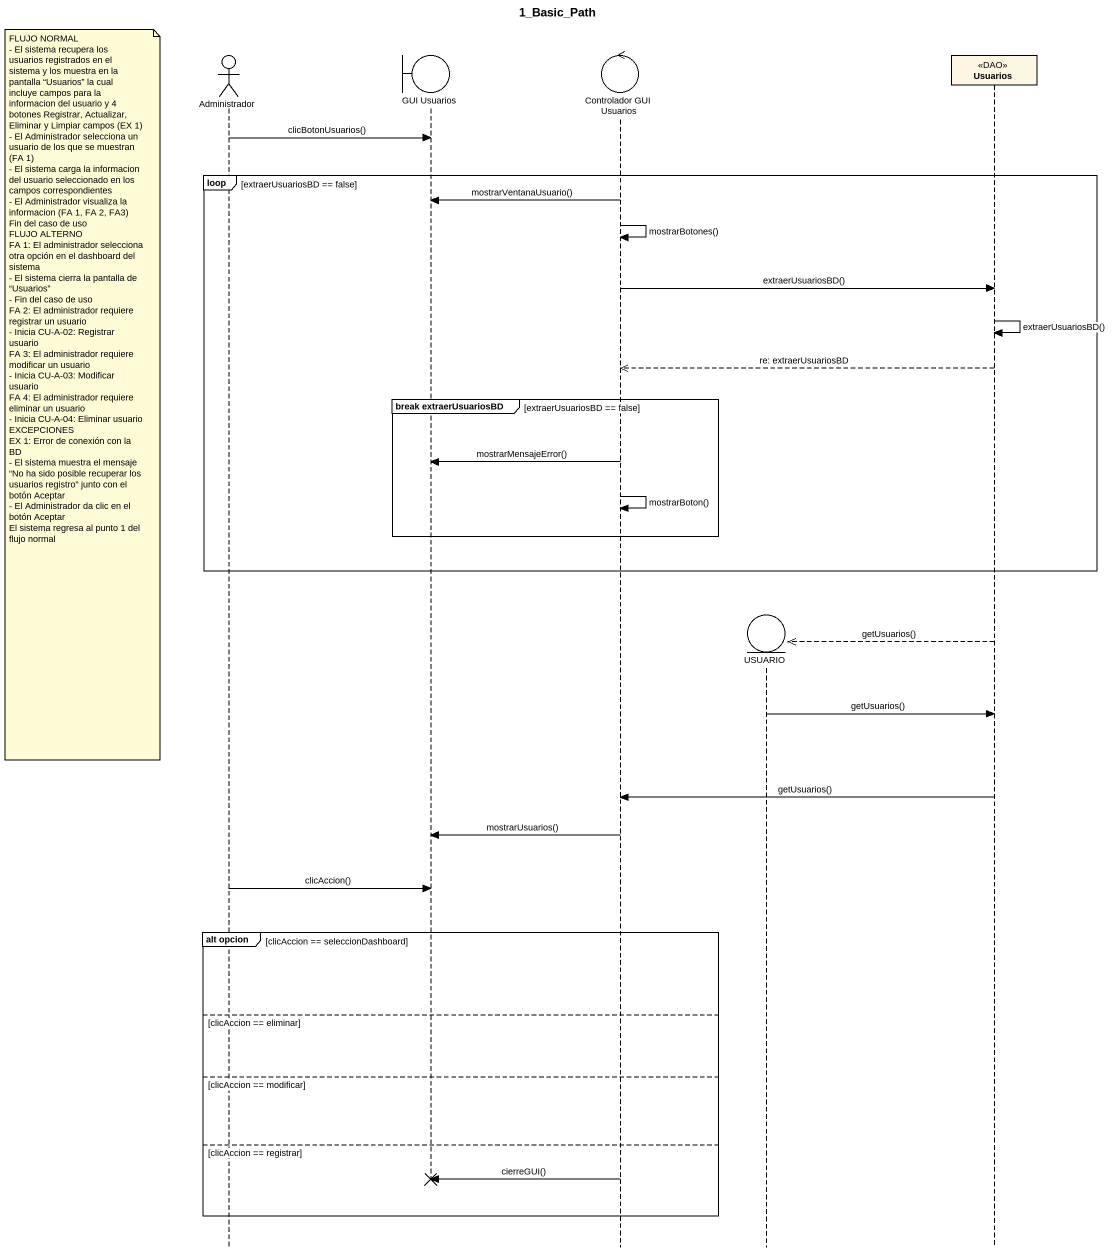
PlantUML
@startuml
title 1_Basic_Path
hide footbox
actor Administrador
boundary "GUI Usuarios" as GUI_Usuarios
control "Controlador GUI Usuarios" as Controlador_GUI_Usuarios
entity USUARIO
participant Usuarios <<DAO>>

Administrador -> GUI_Usuarios : clicBotonUsuarios()
loop extraerUsuariosBD == false
  Controlador_GUI_Usuarios -> GUI_Usuarios : mostrarVentanaUsuario()
  Controlador_GUI_Usuarios -> Controlador_GUI_Usuarios : mostrarBotones()
  Controlador_GUI_Usuarios -> Usuarios : extraerUsuariosBD()
  Usuarios -> Usuarios : extraerUsuariosBD()
  Usuarios -->> Controlador_GUI_Usuarios : re: extraerUsuariosBD
  note left of Administrador
    FLUJO NORMAL
    - El sistema recupera los usuarios registrados en el sistema y los muestra en la pantalla “Usuarios” la cual incluye campos para la informacion del usuario y 4 botones Registrar, Actualizar, Eliminar y Limpiar campos (EX 1)
    - El Administrador selecciona un usuario de los que se muestran (FA 1)
    - El sistema carga la informacion del usuario seleccionado en los campos correspondientes
    - El Administrador visualiza la informacion (FA 1, FA 2, FA3)
    Fin del caso de uso
    FLUJO ALTERNO
    FA 1: El administrador selecciona otra opción en el dashboard del sistema
    - El sistema cierra la pantalla de “Usuarios”
    - Fin del caso de uso
    FA 2: El administrador requiere registrar un usuario
    - Inicia CU-A-02: Registrar usuario
    FA 3: El administrador requiere modificar un usuario
    - Inicia CU-A-03: Modificar usuario
    FA 4: El administrador requiere eliminar un usuario
    - Inicia CU-A-04: Eliminar usuario
    EXCEPCIONES
    EX 1: Error de conexión con la BD
    - El sistema muestra el mensaje “No ha sido posible recuperar los usuarios registro” junto con el botón Aceptar
    - El Administrador da clic en el botón Aceptar
    El sistema regresa al punto 1 del flujo normal
  end note
  group break extraerUsuariosBD [extraerUsuariosBD == false]
    Controlador_GUI_Usuarios -> GUI_Usuarios : mostrarMensajeError()
    Controlador_GUI_Usuarios -> Controlador_GUI_Usuarios : mostrarBoton()
  end
end
Usuarios -->> USUARIO ** : getUsuarios()
USUARIO -> Usuarios : getUsuarios()
Usuarios -> Controlador_GUI_Usuarios : getUsuarios()
Controlador_GUI_Usuarios -> GUI_Usuarios : mostrarUsuarios()
Administrador -> GUI_Usuarios : clicAccion()
group alt opcion [clicAccion == seleccionDashboard]
else clicAccion == eliminar
else clicAccion == modificar
else clicAccion == registrar
  Controlador_GUI_Usuarios -> GUI_Usuarios !! : cierreGUI()
end
@enduml
